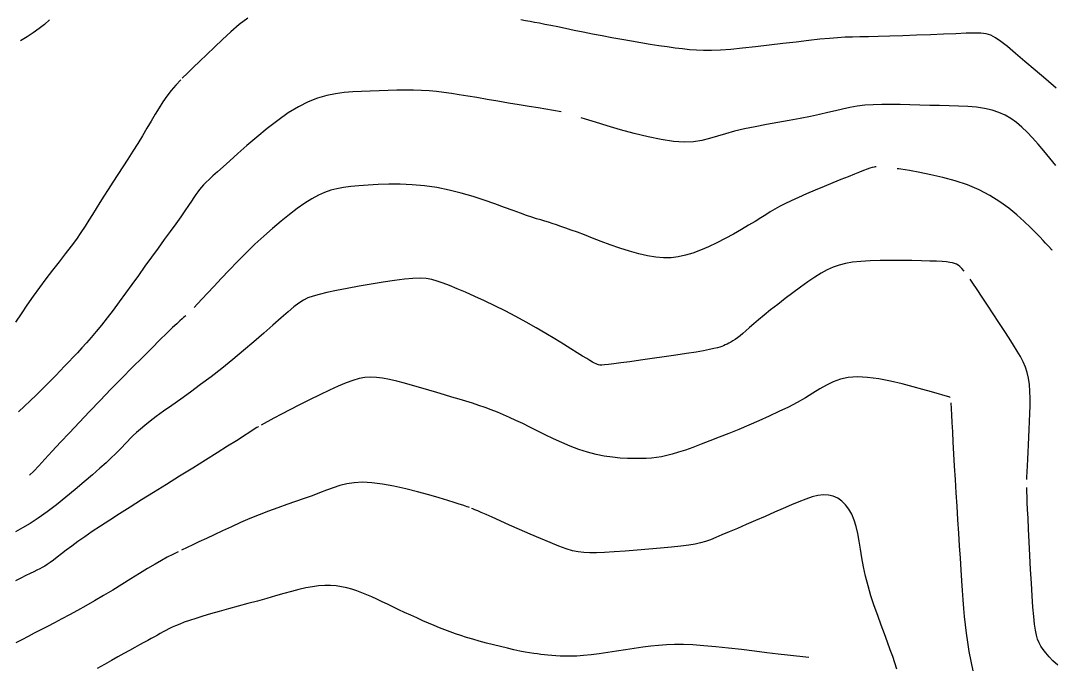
# Model space of a CAD drawing. Header units: millimetres. Extents: x 2235526 to 2245569, y 371981 to 382303.
# Drawn here: x 2243146.8 to 2243366.4, y 377742.3 to 377879.4 of the extents above; entities that cross this region are included whole.
import ezdxf

# ---------------------------------------------------------------- set-up
doc = ezdxf.new("R2010")
doc.units = ezdxf.units.MM
doc.linetypes.add('CONTI', pattern=[0])
for name, color, linetype, transparency in [('157', 10, 'CONTI', 0.7), ('159', 10, 'CONTI', 0.7), ('161', 10, 'CONTI', 0.7), ('163', 10, 'CONTI', 0.7), ('165', 10, 'CONTI', 0.7), ('167', 10, 'CONTI', 0.7), ('169', 10, 'CONTI', 0.7), ('171', 10, 'CONTI', 0.7)]:
    doc.layers.add(name, color=color, linetype=linetype, transparency=transparency)

msp = doc.modelspace()

# ---------------------------------------------------------------- linework, layer by layer
at = {"layer": '157', "elevation": 157}
msp.add_lwpolyline([(2243314.3, 377744.04), (2243309.71, 377744.49), (2243307.72, 377744.74), (2243305.36, 377745.03), (2243302.75, 377745.36), (2243299.99, 377745.69), (2243297.2, 377746.01), (2243294.47, 377746.3), (2243291.93, 377746.52), (2243289.65, 377746.67), (2243287.61, 377746.75), (2243285.75, 377746.75), (2243284, 377746.69), (2243282.33, 377746.57), (2243280.66, 377746.4), (2243278.96, 377746.19), (2243277.16, 377745.93), (2243275.3, 377745.65), (2243273.42, 377745.36), (2243271.55, 377745.08), (2243269.73, 377744.82), (2243268, 377744.59), (2243266.4, 377744.42), (2243264.96, 377744.32), (2243263.66, 377744.27), (2243262.5, 377744.27), (2243261.45, 377744.31), (2243260.5, 377744.37), (2243259.64, 377744.44), (2243258.83, 377744.52), (2243258.08, 377744.6), (2243257.34, 377744.67), (2243256.59, 377744.76), (2243255.8, 377744.87), (2243254.93, 377745), (2243253.96, 377745.17), (2243252.86, 377745.39), (2243251.6, 377745.66), (2243250.22, 377745.97), (2243248.76, 377746.32), (2243247.25, 377746.7), (2243245.73, 377747.09), (2243244.24, 377747.49), (2243242.83, 377747.89), (2243241.52, 377748.28), (2243240.3, 377748.67), (2243239.14, 377749.05), (2243238.02, 377749.45), (2243236.91, 377749.87), (2243235.8, 377750.31), (2243234.65, 377750.78), (2243233.45, 377751.3), (2243232.2, 377751.84), (2243230.93, 377752.41), (2243229.65, 377752.99), (2243228.37, 377753.58), (2243227.11, 377754.17), (2243225.89, 377754.75), (2243224.71, 377755.32), (2243223.58, 377755.87), (2243222.48, 377756.39), (2243221.41, 377756.89), (2243220.35, 377757.35), (2243219.29, 377757.78), (2243218.23, 377758.17), (2243217.16, 377758.52), (2243216.07, 377758.81), (2243214.95, 377759.05), (2243213.8, 377759.22), (2243212.61, 377759.32), (2243211.38, 377759.33), (2243210.09, 377759.25), (2243208.75, 377759.07), (2243207.35, 377758.81), (2243205.87, 377758.47), (2243204.31, 377758.06), (2243202.66, 377757.6), (2243200.91, 377757.1), (2243199.05, 377756.57), (2243197.08, 377756.02), (2243195.05, 377755.47), (2243192.99, 377754.9), (2243190.95, 377754.35), (2243188.98, 377753.81), (2243187.13, 377753.28), (2243185.45, 377752.79), (2243183.97, 377752.33), (2243182.67, 377751.9), (2243181.54, 377751.5), (2243180.56, 377751.13), (2243179.69, 377750.77), (2243178.93, 377750.43), (2243178.24, 377750.1), (2243177.61, 377749.77), (2243177.01, 377749.45), (2243176.42, 377749.12), (2243175.82, 377748.78), (2243175.2, 377748.42), (2243174.52, 377748.04), (2243173.77, 377747.62), (2243172.94, 377747.17), (2243172.01, 377746.67), (2243170.99, 377746.12), (2243169.89, 377745.53), (2243168.69, 377744.88), (2243167.4, 377744.16), (2243166.03, 377743.39), (2243164.57, 377742.55), (2243163.04, 377741.66)], dxfattribs=at)
at = {"layer": '159', "elevation": 159}
for points in [[(2243242.13, 377775.88), (2243241.92, 377775.97), (2243241.65, 377776.07), (2243241.27, 377776.2), (2243240.72, 377776.39), (2243239.95, 377776.64), (2243238.91, 377776.96), (2243237.55, 377777.38), (2243235.71, 377777.94), (2243233.53, 377778.57), (2243231.13, 377779.23), (2243228.62, 377779.87), (2243226.08, 377780.44), (2243223.64, 377780.89), (2243221.38, 377781.18), (2243219.39, 377781.27), (2243217.64, 377781.18), (2243216.06, 377780.94), (2243214.59, 377780.56), (2243213.18, 377780.1), (2243211.76, 377779.56), (2243210.28, 377778.99), (2243208.69, 377778.41), (2243206.98, 377777.8), (2243205.19, 377777.18), (2243203.32, 377776.53), (2243201.4, 377775.85), (2243199.44, 377775.12), (2243197.45, 377774.35), (2243195.47, 377773.53), (2243193.5, 377772.68), (2243191.56, 377771.81), (2243189.69, 377770.95), (2243187.9, 377770.11), (2243186.22, 377769.32), (2243184.66, 377768.58), (2243183.34, 377767.96), (2243182.11, 377767.39), (2243180.94, 377766.84)], [(2243332.99, 377741.56), (2243332.56, 377742.86), (2243332.1, 377744.22), (2243331.57, 377745.66), (2243330.99, 377747.25), (2243330.33, 377749.01), (2243329.63, 377750.91), (2243328.9, 377752.92), (2243328.17, 377755), (2243327.48, 377757.12), (2243326.86, 377759.23), (2243326.32, 377761.3), (2243325.88, 377763.3), (2243325.53, 377765.21), (2243325.24, 377767.03), (2243324.96, 377768.75), (2243324.67, 377770.36), (2243324.34, 377771.86), (2243323.93, 377773.23), (2243323.41, 377774.46), (2243322.8, 377775.56), (2243322.09, 377776.5), (2243321.29, 377777.28), (2243320.41, 377777.89), (2243319.46, 377778.32), (2243318.44, 377778.56), (2243317.36, 377778.6), (2243316.2, 377778.46), (2243314.96, 377778.15), (2243313.62, 377777.7), (2243312.16, 377777.14), (2243310.57, 377776.46), (2243308.83, 377775.7), (2243306.95, 377774.88), (2243304.98, 377774.02), (2243302.96, 377773.15), (2243300.98, 377772.29), (2243299.08, 377771.47), (2243297.33, 377770.72), (2243295.79, 377770.06), (2243294.49, 377769.51), (2243293.37, 377769.06), (2243292.33, 377768.7), (2243291.28, 377768.4), (2243290.11, 377768.14), (2243288.75, 377767.92), (2243287.09, 377767.7), (2243285.07, 377767.48), (2243282.77, 377767.26), (2243280.29, 377767.04), (2243277.75, 377766.84), (2243275.26, 377766.65), (2243272.93, 377766.49), (2243270.87, 377766.37), (2243269.15, 377766.28), (2243267.7, 377766.25), (2243266.43, 377766.3), (2243265.24, 377766.45), (2243264.03, 377766.72), (2243262.7, 377767.13), (2243261.14, 377767.7), (2243259.3, 377768.43), (2243257.23, 377769.3), (2243255.03, 377770.25), (2243252.81, 377771.22), (2243250.65, 377772.18), (2243248.67, 377773.06), (2243246.96, 377773.83), (2243245.67, 377774.4), (2243244.66, 377774.84), (2243243.89, 377775.17), (2243243.31, 377775.41), (2243242.88, 377775.59), (2243242.57, 377775.71)], [(2243180.24, 377766.5), (2243179.1, 377765.93), (2243177.93, 377765.33), (2243176.69, 377764.65), (2243175.35, 377763.89), (2243173.74, 377762.93), (2243172, 377761.87), (2243170.16, 377760.73), (2243168.25, 377759.55), (2243166.32, 377758.36), (2243164.38, 377757.18), (2243162.48, 377756.05), (2243160.64, 377755), (2243158.86, 377754.01), (2243157.16, 377753.09), (2243155.52, 377752.22), (2243153.95, 377751.4), (2243152.44, 377750.63), (2243151.01, 377749.88), (2243149.65, 377749.16), (2243148.32, 377748.46), (2243147.02, 377747.78), (2243145.7, 377747.11)]]:
    msp.add_lwpolyline(points, dxfattribs=at)
at = {"layer": '161', "elevation": 161}
for points in [[(2243344.29, 377799.3), (2243344.26, 377799.33), (2243340.31, 377800.47), (2243338.53, 377800.99), (2243336.42, 377801.58), (2243334.08, 377802.19), (2243331.62, 377802.77), (2243329.15, 377803.24), (2243326.77, 377803.57), (2243324.58, 377803.69), (2243322.66, 377803.56), (2243320.97, 377803.19), (2243319.44, 377802.64), (2243318.01, 377801.93), (2243316.6, 377801.1), (2243315.14, 377800.19), (2243313.56, 377799.22), (2243311.82, 377798.25), (2243309.93, 377797.26), (2243307.92, 377796.28), (2243305.82, 377795.31), (2243303.67, 377794.36), (2243301.51, 377793.42), (2243299.36, 377792.52), (2243297.25, 377791.65), (2243295.21, 377790.83), (2243293.25, 377790.05), (2243291.39, 377789.34), (2243289.64, 377788.69), (2243288.03, 377788.12), (2243286.56, 377787.64), (2243285.25, 377787.24), (2243284.07, 377786.93), (2243282.96, 377786.69), (2243281.89, 377786.52), (2243280.82, 377786.4), (2243279.7, 377786.33), (2243278.49, 377786.29), (2243277.16, 377786.29), (2243275.7, 377786.32), (2243274.15, 377786.41), (2243272.51, 377786.58), (2243270.8, 377786.83), (2243269.04, 377787.18), (2243267.24, 377787.65), (2243265.41, 377788.24), (2243263.58, 377788.93), (2243261.76, 377789.7), (2243259.97, 377790.52), (2243258.23, 377791.36), (2243256.55, 377792.19), (2243254.95, 377792.99), (2243253.45, 377793.73), (2243252.03, 377794.41), (2243250.67, 377795.03), (2243249.36, 377795.62), (2243248.07, 377796.16), (2243246.78, 377796.67), (2243245.49, 377797.15), (2243244.16, 377797.61), (2243242.79, 377798.05), (2243241.39, 377798.49), (2243239.93, 377798.93), (2243238.43, 377799.38), (2243236.86, 377799.84), (2243235.23, 377800.32), (2243233.54, 377800.83), (2243231.81, 377801.35), (2243230.07, 377801.86), (2243228.36, 377802.34), (2243226.7, 377802.77), (2243225.13, 377803.13), (2243223.67, 377803.4), (2243222.35, 377803.57), (2243221.12, 377803.61), (2243219.92, 377803.53), (2243218.69, 377803.3), (2243217.38, 377802.93), (2243215.93, 377802.4), (2243214.27, 377801.71), (2243212.37, 377800.84), (2243210.31, 377799.86), (2243208.16, 377798.8), (2243206.03, 377797.72), (2243204, 377796.67), (2243202.16, 377795.72), (2243200.6, 377794.9), (2243197.9, 377793.4)], [(2243349.18, 377741.17), (2243348.75, 377743.26), (2243348.36, 377745.32), (2243348.03, 377747.3), (2243347.76, 377749.17), (2243347.55, 377750.95), (2243347.37, 377752.7), (2243347.21, 377754.46), (2243347.08, 377756.29), (2243346.95, 377758.23), (2243346.81, 377760.34), (2243346.66, 377762.64), (2243346.5, 377765.12), (2243346.32, 377767.74), (2243346.14, 377770.48), (2243345.96, 377773.29), (2243345.78, 377776.16), (2243345.6, 377779.03), (2243345.43, 377781.88), (2243345.26, 377784.66), (2243345.11, 377787.31), (2243344.98, 377789.78), (2243344.85, 377792.02), (2243344.75, 377793.97), (2243344.67, 377795.57), (2243344.52, 377798.14)], [(2243197.29, 377793.06), (2243196.98, 377792.89), (2243192.63, 377790.08), (2243190.75, 377788.91), (2243188.52, 377787.51), (2243186.02, 377785.95), (2243183.33, 377784.28), (2243180.54, 377782.55), (2243177.74, 377780.81), (2243175.02, 377779.11), (2243172.44, 377777.5), (2243170.03, 377775.98), (2243167.78, 377774.56), (2243165.69, 377773.22), (2243163.76, 377771.96), (2243161.99, 377770.78), (2243160.38, 377769.68), (2243158.93, 377768.65), (2243157.62, 377767.7), (2243156.46, 377766.82), (2243155.42, 377766.03), (2243154.51, 377765.33), (2243153.71, 377764.72), (2243153.01, 377764.2), (2243152.41, 377763.78), (2243151.87, 377763.43), (2243151.35, 377763.13), (2243150.81, 377762.85), (2243150.23, 377762.56), (2243149.57, 377762.24), (2243148.78, 377761.86), (2243147.85, 377761.41), (2243146.79, 377760.88), (2243145.63, 377760.29)]]:
    msp.add_lwpolyline(points, dxfattribs=at)
at = {"layer": '163', "elevation": 163}
for points in [[(2243347.25, 377826.18), (2243346.77, 377826.74), (2243346.36, 377827.13), (2243345.99, 377827.41), (2243345.63, 377827.62), (2243345.25, 377827.78), (2243344.8, 377827.91), (2243344.24, 377828.02), (2243343.52, 377828.11), (2243342.6, 377828.18), (2243341.43, 377828.25), (2243339.97, 377828.31), (2243338.19, 377828.36), (2243336.16, 377828.41), (2243333.97, 377828.44), (2243331.7, 377828.44), (2243329.44, 377828.41), (2243327.28, 377828.34), (2243325.3, 377828.22), (2243323.57, 377828.04), (2243322.06, 377827.78), (2243320.69, 377827.44), (2243319.42, 377826.99), (2243318.19, 377826.42), (2243316.92, 377825.73), (2243315.57, 377824.88), (2243314.09, 377823.88), (2243312.51, 377822.76), (2243310.88, 377821.57), (2243309.24, 377820.33), (2243307.65, 377819.09), (2243306.14, 377817.9), (2243304.78, 377816.79), (2243303.58, 377815.79), (2243302.55, 377814.92), (2243301.67, 377814.15), (2243300.9, 377813.48), (2243300.24, 377812.9), (2243299.65, 377812.4), (2243299.11, 377811.98), (2243298.62, 377811.61), (2243298.15, 377811.31), (2243297.71, 377811.05), (2243297.3, 377810.82), (2243296.9, 377810.63), (2243296.52, 377810.46), (2243296.16, 377810.31), (2243295.79, 377810.16), (2243295.37, 377810.01), (2243294.83, 377809.85), (2243294.11, 377809.68), (2243293.16, 377809.47), (2243291.91, 377809.24), (2243290.29, 377808.96), (2243288.29, 377808.64), (2243285.98, 377808.29), (2243283.5, 377807.92), (2243280.96, 377807.56), (2243278.51, 377807.21), (2243276.25, 377806.89), (2243274.32, 377806.63), (2243272.8, 377806.43), (2243271.66, 377806.3), (2243270.84, 377806.21), (2243270.26, 377806.18), (2243269.86, 377806.2), (2243269.57, 377806.25), (2243269.32, 377806.33), (2243269.05, 377806.45), (2243268.73, 377806.61), (2243268.31, 377806.83), (2243267.76, 377807.15), (2243267.06, 377807.57), (2243266.17, 377808.11), (2243265.05, 377808.81), (2243263.68, 377809.66), (2243262.1, 377810.65), (2243260.32, 377811.74), (2243258.38, 377812.9), (2243256.33, 377814.12), (2243254.17, 377815.34), (2243251.97, 377816.54), (2243249.74, 377817.7), (2243247.52, 377818.8), (2243245.35, 377819.84), (2243243.27, 377820.79), (2243241.31, 377821.65), (2243239.51, 377822.42), (2243237.92, 377823.08), (2243236.54, 377823.63), (2243235.31, 377824.05), (2243234.14, 377824.36), (2243232.95, 377824.56), (2243231.64, 377824.63), (2243230.13, 377824.6), (2243228.34, 377824.44), (2243226.2, 377824.18), (2243223.81, 377823.82), (2243221.26, 377823.4), (2243218.68, 377822.94), (2243216.18, 377822.47), (2243213.86, 377822.01), (2243211.85, 377821.58), (2243210.23, 377821.21), (2243208.92, 377820.84), (2243207.82, 377820.45), (2243206.85, 377819.96), (2243205.88, 377819.34), (2243204.84, 377818.54), (2243203.6, 377817.51), (2243202.11, 377816.21), (2243200.37, 377814.68), (2243198.43, 377812.98), (2243196.33, 377811.15), (2243194.12, 377809.26), (2243191.85, 377807.36), (2243189.54, 377805.49), (2243187.25, 377803.71), (2243185.01, 377802.02), (2243182.85, 377800.44), (2243180.8, 377798.97), (2243178.88, 377797.6), (2243177.14, 377796.36), (2243175.59, 377795.24), (2243174.27, 377794.24), (2243173.15, 377793.35), (2243172.2, 377792.56), (2243171.39, 377791.84), (2243170.68, 377791.18), (2243170.05, 377790.56), (2243169.47, 377789.97), (2243168.9, 377789.37), (2243168.31, 377788.75), (2243167.66, 377788.08), (2243166.89, 377787.32), (2243165.99, 377786.45), (2243164.9, 377785.43), (2243163.58, 377784.24), (2243162.02, 377782.86), (2243160.26, 377781.33), (2243158.35, 377779.72), (2243156.36, 377778.09), (2243154.34, 377776.49), (2243152.37, 377774.99), (2243150.49, 377773.65), (2243148.76, 377772.51), (2243147.15, 377771.55), (2243145.64, 377770.73)], [(2243360.61, 377781.88), (2243360.62, 377782.12), (2243360.62, 377782.37), (2243360.67, 377783.51), (2243360.72, 377784.79), (2243360.79, 377786.19), (2243360.87, 377787.68), (2243360.95, 377789.25), (2243361.03, 377790.87), (2243361.12, 377792.52), (2243361.2, 377794.2), (2243361.27, 377795.86), (2243361.31, 377797.5), (2243361.31, 377799.1), (2243361.26, 377800.63), (2243361.15, 377802.07), (2243360.96, 377803.4), (2243360.68, 377804.62), (2243360.31, 377805.76), (2243359.84, 377806.86), (2243359.27, 377807.98), (2243358.58, 377809.16), (2243357.77, 377810.44), (2243356.84, 377811.88), (2243355.78, 377813.5), (2243354.64, 377815.26), (2243353.45, 377817.08), (2243352.26, 377818.89), (2243351.11, 377820.63), (2243350.04, 377822.23), (2243349.1, 377823.61), (2243348.82, 377824.03), (2243348.55, 377824.42)], [(2243367.16, 377742.4), (2243366.16, 377743.32), (2243365.33, 377744.17), (2243364.64, 377744.97), (2243364.07, 377745.72), (2243363.6, 377746.44), (2243363.22, 377747.15), (2243362.9, 377747.9), (2243362.64, 377748.77), (2243362.43, 377749.81), (2243362.24, 377751.1), (2243362.07, 377752.71), (2243361.91, 377754.7), (2243361.75, 377757.1), (2243361.58, 377759.82), (2243361.41, 377762.73), (2243361.25, 377765.7), (2243361.1, 377768.59), (2243360.96, 377771.28), (2243360.85, 377773.64), (2243360.76, 377775.46), (2243360.69, 377776.94), (2243360.64, 377778.17), (2243360.61, 377779.2), (2243360.59, 377780.12)]]:
    msp.add_lwpolyline(points, dxfattribs=at)
at = {"layer": '165', "elevation": 165}
for points in [[(2243328.58, 377848.35), (2243328.38, 377848.32), (2243328.18, 377848.28), (2243327.74, 377848.17), (2243327.24, 377848.02), (2243326.64, 377847.82), (2243325.92, 377847.54), (2243325.03, 377847.2), (2243323.95, 377846.77), (2243322.64, 377846.24), (2243321.1, 377845.62), (2243319.36, 377844.91), (2243317.52, 377844.15), (2243315.64, 377843.36), (2243313.79, 377842.58), (2243312.05, 377841.81), (2243310.49, 377841.1), (2243309.17, 377840.46), (2243308.03, 377839.87), (2243307.02, 377839.3), (2243306.07, 377838.73), (2243305.1, 377838.13), (2243304.05, 377837.47), (2243302.87, 377836.74), (2243301.48, 377835.9), (2243299.93, 377835), (2243298.26, 377834.05), (2243296.52, 377833.11), (2243294.73, 377832.19), (2243292.96, 377831.35), (2243291.25, 377830.6), (2243289.62, 377829.99), (2243288.06, 377829.52), (2243286.53, 377829.2), (2243284.99, 377829.02), (2243283.41, 377829), (2243281.76, 377829.13), (2243280, 377829.41), (2243278.11, 377829.85), (2243276.13, 377830.41), (2243274.1, 377831.06), (2243272.08, 377831.77), (2243270.12, 377832.49), (2243268.27, 377833.19), (2243266.57, 377833.84), (2243265.07, 377834.41), (2243263.75, 377834.9), (2243262.59, 377835.32), (2243261.55, 377835.68), (2243260.62, 377836), (2243259.75, 377836.28), (2243258.94, 377836.54), (2243258.13, 377836.79), (2243257.31, 377837.04), (2243256.42, 377837.31), (2243255.42, 377837.63), (2243254.28, 377838.01), (2243252.96, 377838.47), (2243251.4, 377839.03), (2243249.58, 377839.7), (2243247.54, 377840.45), (2243245.3, 377841.23), (2243242.91, 377842.01), (2243240.4, 377842.75), (2243237.81, 377843.4), (2243235.19, 377843.93), (2243232.56, 377844.3), (2243229.97, 377844.53), (2243227.44, 377844.64), (2243225.01, 377844.65), (2243222.72, 377844.58), (2243220.58, 377844.46), (2243218.65, 377844.31), (2243216.93, 377844.14), (2243215.39, 377843.94), (2243213.98, 377843.68), (2243212.66, 377843.34), (2243211.36, 377842.88), (2243210.04, 377842.28), (2243208.65, 377841.53), (2243207.15, 377840.59), (2243205.55, 377839.47), (2243203.86, 377838.2), (2243202.1, 377836.79), (2243200.28, 377835.25), (2243198.43, 377833.61), (2243196.56, 377831.86), (2243194.68, 377830.05), (2243192.84, 377828.21), (2243191.07, 377826.38), (2243189.39, 377824.62), (2243187.85, 377822.98), (2243186.47, 377821.5), (2243185.3, 377820.24), (2243184.36, 377819.23), (2243183.62, 377818.44)], [(2243366.02, 377830.51), (2243365.88, 377830.68), (2243365.73, 377830.86), (2243365.55, 377831.08), (2243365.32, 377831.34), (2243365.01, 377831.68), (2243364.6, 377832.13), (2243364.05, 377832.7), (2243363.35, 377833.43), (2243362.45, 377834.35), (2243361.35, 377835.46), (2243360.03, 377836.73), (2243358.51, 377838.1), (2243356.79, 377839.51), (2243354.86, 377840.91), (2243352.75, 377842.24), (2243350.44, 377843.44), (2243347.96, 377844.48), (2243345.38, 377845.35), (2243342.78, 377846.07), (2243340.23, 377846.66), (2243337.84, 377847.14), (2243335.67, 377847.52), (2243333.8, 377847.82), (2243333.4, 377847.88), (2243333.02, 377847.94)], [(2243181.84, 377816.67), (2243181.63, 377816.5), (2243181.39, 377816.3), (2243181.05, 377816.01), (2243180.58, 377815.59), (2243179.92, 377814.98), (2243179.03, 377814.14), (2243177.85, 377813), (2243176.37, 377811.55), (2243174.61, 377809.81), (2243172.62, 377807.83), (2243170.48, 377805.68), (2243168.23, 377803.4), (2243165.92, 377801.04), (2243163.62, 377798.65), (2243161.36, 377796.29), (2243159.2, 377794), (2243157.15, 377791.81), (2243155.23, 377789.76), (2243153.48, 377787.88), (2243151.93, 377786.21), (2243150.59, 377784.78), (2243149.53, 377783.66), (2243148.63, 377782.76)]]:
    msp.add_lwpolyline(points, dxfattribs=at)
at = {"layer": '167', "elevation": 167}
for points in [[(2243261.66, 377860.04), (2243258.38, 377860.59), (2243256.77, 377860.85), (2243254.86, 377861.17), (2243252.73, 377861.52), (2243250.47, 377861.9), (2243248.16, 377862.29), (2243245.88, 377862.67), (2243243.73, 377863.04), (2243241.77, 377863.37), (2243239.97, 377863.67), (2243238.3, 377863.93), (2243236.71, 377864.16), (2243235.15, 377864.34), (2243233.59, 377864.48), (2243231.98, 377864.58), (2243230.28, 377864.63), (2243228.52, 377864.64), (2243226.69, 377864.63), (2243224.83, 377864.58), (2243222.95, 377864.51), (2243221.06, 377864.43), (2243219.19, 377864.35), (2243217.35, 377864.25), (2243215.52, 377864.11), (2243213.68, 377863.88), (2243211.81, 377863.51), (2243209.88, 377862.95), (2243207.89, 377862.18), (2243205.81, 377861.12), (2243203.62, 377859.78), (2243201.38, 377858.19), (2243199.13, 377856.46), (2243196.94, 377854.65), (2243194.86, 377852.86), (2243192.94, 377851.15), (2243191.24, 377849.63), (2243189.8, 377848.34), (2243188.6, 377847.27), (2243187.62, 377846.39), (2243186.81, 377845.66), (2243186.16, 377845.05), (2243185.62, 377844.51), (2243185.16, 377844.01), (2243184.76, 377843.53), (2243184.38, 377843.01), (2243183.98, 377842.45), (2243183.55, 377841.79), (2243183.04, 377841.02), (2243182.43, 377840.1), (2243181.68, 377839.01), (2243180.78, 377837.71), (2243179.73, 377836.24), (2243178.56, 377834.61), (2243177.29, 377832.87), (2243175.96, 377831.03), (2243174.58, 377829.13), (2243173.18, 377827.19), (2243171.78, 377825.25), (2243170.4, 377823.33), (2243169.03, 377821.44), (2243167.7, 377819.61), (2243166.4, 377817.87), (2243165.16, 377816.22), (2243163.97, 377814.7), (2243162.84, 377813.32), (2243161.77, 377812.06), (2243160.75, 377810.9), (2243159.77, 377809.83), (2243158.82, 377808.82), (2243157.89, 377807.85), (2243156.98, 377806.89), (2243156.07, 377805.94), (2243155.15, 377804.98), (2243154.21, 377804), (2243153.24, 377803), (2243152.22, 377801.96), (2243151.16, 377800.89), (2243150.02, 377799.77), (2243148.81, 377798.61), (2243147.56, 377797.42), (2243146.29, 377796.23)], [(2243366.77, 377848.64), (2243365.48, 377850.21), (2243364.21, 377851.72), (2243362.98, 377853.14), (2243361.78, 377854.47), (2243360.64, 377855.68), (2243359.52, 377856.77), (2243358.39, 377857.74), (2243357.22, 377858.59), (2243355.99, 377859.31), (2243354.67, 377859.91), (2243353.22, 377860.39), (2243351.62, 377860.74), (2243349.89, 377860.99), (2243348.05, 377861.16), (2243346.11, 377861.26), (2243344.11, 377861.32), (2243342.05, 377861.36), (2243339.96, 377861.4), (2243337.86, 377861.46), (2243335.77, 377861.52), (2243333.71, 377861.58), (2243331.7, 377861.61), (2243329.76, 377861.6), (2243327.91, 377861.55), (2243326.16, 377861.42), (2243324.54, 377861.22), (2243322.99, 377860.95), (2243321.46, 377860.62), (2243319.91, 377860.25), (2243318.29, 377859.85), (2243316.53, 377859.43), (2243314.59, 377859.01), (2243312.44, 377858.59), (2243310.12, 377858.17), (2243307.71, 377857.75), (2243305.27, 377857.32), (2243302.87, 377856.87), (2243300.59, 377856.39), (2243298.48, 377855.89), (2243296.58, 377855.35), (2243294.85, 377854.82), (2243293.19, 377854.33), (2243291.52, 377853.94), (2243289.73, 377853.68), (2243287.76, 377853.6), (2243285.51, 377853.73), (2243282.92, 377854.11), (2243280.1, 377854.69), (2243277.16, 377855.41), (2243274.23, 377856.2), (2243271.44, 377857.02), (2243268.92, 377857.8), (2243266.78, 377858.47), (2243265.86, 377858.76)]]:
    msp.add_lwpolyline(points, dxfattribs=at)
at = {"layer": '169', "elevation": 169}
for points in [[(2243195.03, 377879.94), (2243193.22, 377878.56), (2243191.42, 377877.03), (2243189.64, 377875.42), (2243187.93, 377873.8), (2243186.33, 377872.23), (2243184.85, 377870.79), (2243183.45, 377869.44), (2243182.22, 377868.24), (2243181.11, 377867.15)], [(2243366.83, 377865.03), (2243364.64, 377866.95), (2243362.39, 377868.9), (2243360.21, 377870.76), (2243358.19, 377872.46), (2243356.46, 377873.9), (2243355.07, 377875), (2243353.93, 377875.79), (2243352.93, 377876.31), (2243351.94, 377876.61), (2243350.82, 377876.75), (2243349.45, 377876.77), (2243347.71, 377876.72), (2243345.5, 377876.64), (2243342.92, 377876.54), (2243340.1, 377876.43), (2243337.17, 377876.32), (2243334.26, 377876.22), (2243331.5, 377876.13), (2243329.03, 377876.05), (2243326.93, 377876), (2243325.13, 377875.97), (2243323.52, 377875.93), (2243321.98, 377875.87), (2243320.39, 377875.78), (2243318.64, 377875.64), (2243316.62, 377875.45), (2243314.24, 377875.18), (2243311.58, 377874.87), (2243308.73, 377874.52), (2243305.82, 377874.17), (2243302.94, 377873.83), (2243300.19, 377873.53), (2243297.69, 377873.3), (2243295.5, 377873.15), (2243293.6, 377873.07), (2243291.91, 377873.07), (2243290.36, 377873.12), (2243288.88, 377873.24), (2243287.4, 377873.39), (2243285.86, 377873.59), (2243284.19, 377873.82), (2243282.41, 377874.08), (2243280.54, 377874.37), (2243278.58, 377874.68), (2243276.56, 377875.02), (2243274.5, 377875.38), (2243272.42, 377875.75), (2243270.34, 377876.15), (2243268.29, 377876.56), (2243266.29, 377876.96), (2243264.37, 377877.35), (2243262.57, 377877.73), (2243260.92, 377878.07), (2243259.44, 377878.37), (2243258.16, 377878.63), (2243257.03, 377878.85), (2243256, 377879.04), (2243255.04, 377879.22), (2243254.08, 377879.39), (2243253.09, 377879.56)], [(2243180.79, 377866.83), (2243179.73, 377865.72), (2243178.75, 377864.58), (2243177.81, 377863.36), (2243176.99, 377862.18), (2243176.17, 377860.89), (2243175.33, 377859.51), (2243174.46, 377858.05), (2243173.56, 377856.52), (2243172.63, 377854.93), (2243171.65, 377853.3), (2243170.62, 377851.64), (2243169.56, 377849.97), (2243168.48, 377848.31), (2243167.41, 377846.67), (2243166.37, 377845.07), (2243165.38, 377843.54), (2243164.45, 377842.1), (2243163.61, 377840.74), (2243162.82, 377839.46), (2243162.06, 377838.21), (2243161.28, 377836.97), (2243160.47, 377835.71), (2243159.58, 377834.39), (2243158.59, 377832.98), (2243157.46, 377831.46), (2243156.23, 377829.84), (2243154.91, 377828.13), (2243153.54, 377826.35), (2243152.14, 377824.53), (2243150.75, 377822.67), (2243149.39, 377820.8), (2243148.08, 377818.93), (2243146.83, 377817.09), (2243145.64, 377815.29)]]:
    msp.add_lwpolyline(points, dxfattribs=at)
at = {"layer": '171', "elevation": 171}
msp.add_lwpolyline([(2243152.92, 377879.6), (2243151.84, 377878.63), (2243150.68, 377877.71), (2243149.43, 377876.81), (2243148.11, 377875.94), (2243146.72, 377875.09)], dxfattribs=at)

doc.saveas('drawing.dxf')
